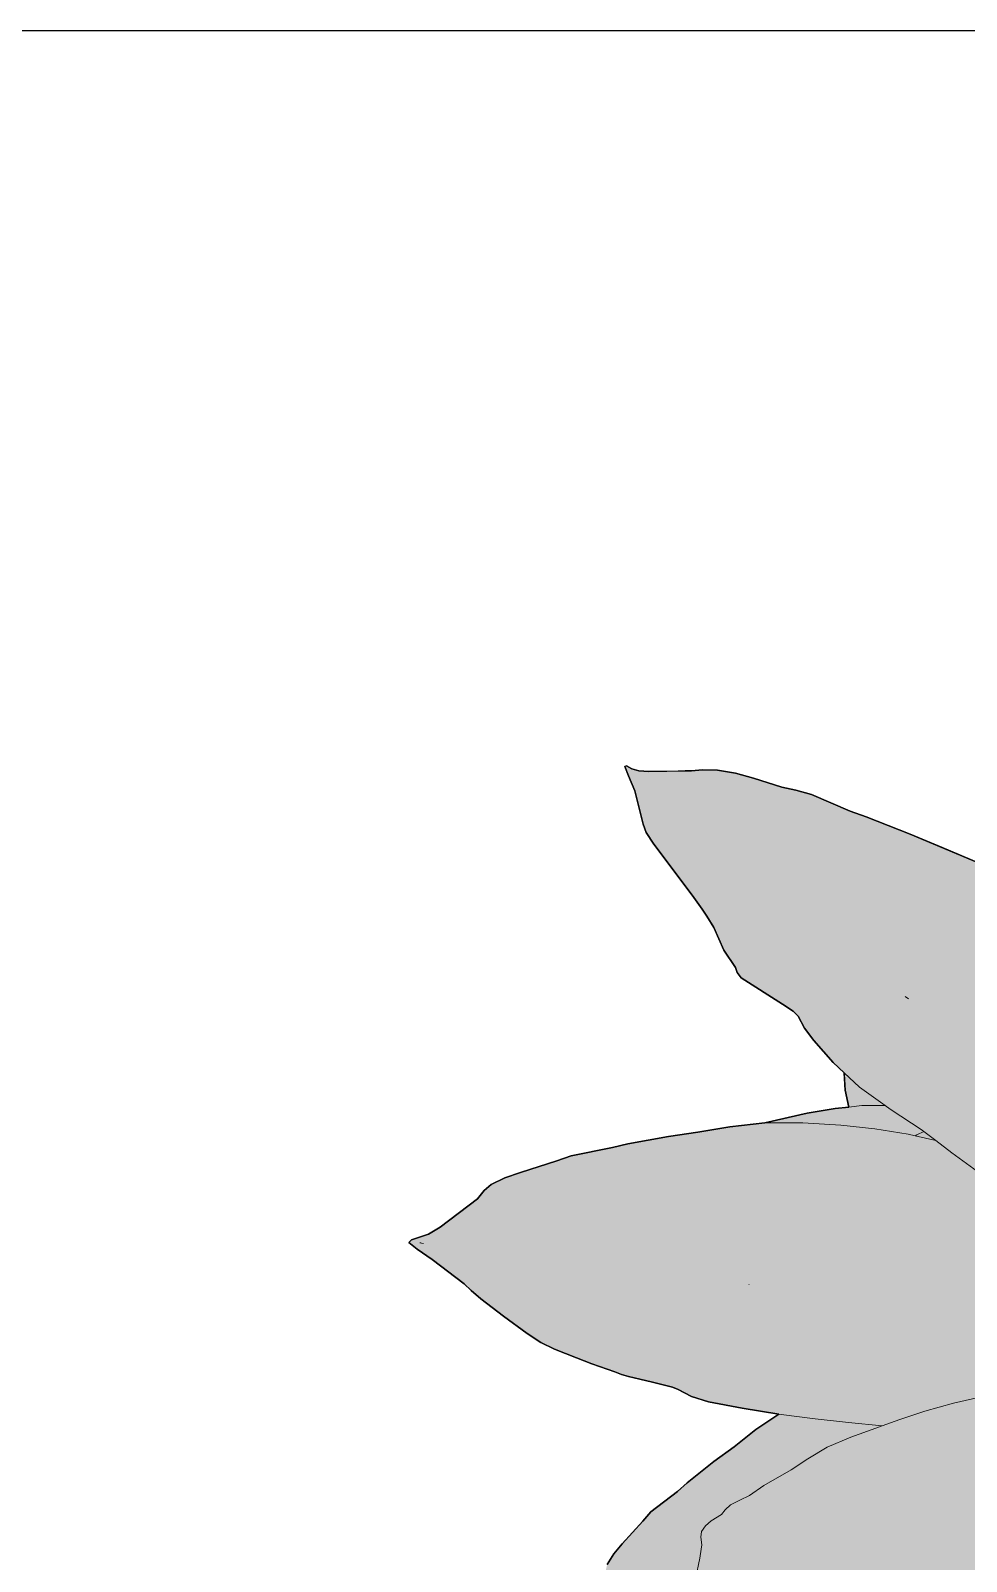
# Model space of a CAD drawing. Header units: millimetres. Extents: x 488786 to 747986, y 25193 to 95000.
# Drawn here: x 579773 to 580226, y 80676 to 81416 of the extents above; entities that cross this region are included whole.
import ezdxf

# ---------------------------------------------------------------- set-up
doc = ezdxf.new("R2010")
doc.units = ezdxf.units.MM
for name, color, linetype in [('10. ETC', 251, 'Continuous'), ('25. 255', 255, 'Continuous'), ('6. FUR1', 181, 'Continuous')]:
    doc.layers.add(name, color=color, linetype=linetype)
doc.layers.add('7. FUR2', color=241, linetype='Continuous', lineweight=5)

# ---------------------------------------------------------------- blocks, each defined once
blk = doc.blocks.new('YUHIHA_Accessory_Plant_Radial_A_Plan', base_point=(62331.64, -72220.07))
at = {"layer": '25. 255'}
h = blk.add_hatch(color=256, dxfattribs=at)
h.dxf.hatch_style = 1
h.paths.add_polyline_path([(61891.85, -72137.55), (61887.88, -72134.24), (61889.15, -72132.94), (61897.4, -72130.3), (61902.91, -72126.81), (61921, -72113.15), (61924.22, -72109.21), (61927.7, -72106.19), (61934.28, -72103.07), (61941.83, -72100.38), (61959.35, -72094.82), (61966.26, -72092.41), (61986.31, -72088.41), (61993.65, -72086.63), (62013.31, -72083), (62027.58, -72080.87), (62043.03, -72078.33), (62059.88, -72076.48), (62059.97, -72076.48), (62080.34, -72071.75), (62094.01, -72069.46), (62100.54, -72068.78), (62098.86, -72060.68), (62098.29, -72052.25), (62092.94, -72047.19), (62083.69, -72036.66), (62079.18, -72030.61), (62076.08, -72024.9), (62073.7, -72022.48), (62068.51, -72019.08), (62048.53, -72006.36), (62046.59, -72003.81), (62045.72, -72001.39), (62040.12, -71992.94), (62035.28, -71982.01), (62031.88, -71976.51), (62029.66, -71973.08), (62024.87, -71966.31), (62006.35, -71941.72), (62002.49, -71936.11), (62001.08, -71932.02), (61997.02, -71915.83), (61994.08, -71908.61), (61992.19, -71904.15), (61993.06, -71903.83), (61995.66, -71905.29), (61999.01, -71906.17), (62003.91, -71906.54), (62021.48, -71906.27), (62024.48, -71906.16), (62029.84, -71905.71), (62037.1, -71905.82), (62045.83, -71907.4), (62054.53, -71909.7), (62068.23, -71914.1), (62074.92, -71915.6), (62082.53, -71917.7), (62101.17, -71925.65), (62108.87, -71928.42), (62130.28, -71936.78), (62163.61, -71950.87), (62163.98, -71949.81), (62166.85, -71940.94), (62166.8, -71932.37), (62168.21, -71920.79), (62171.84, -71904.66), (62173.79, -71898.68), (62178.13, -71880.16), (62182.66, -71885), (62185.69, -71887.44), (62197.29, -71895.31), (62203.26, -71899.19), (62210.2, -71907.11), (62215.34, -71913.69), (62222.16, -71919.89), (62229.64, -71928.54), (62230.46, -71926.43), (62233.52, -71922.36), (62235.71, -71917.96), (62240.15, -71911.36), (62245.8, -71903.69), (62247.97, -71897.05), (62250.12, -71892.1), (62261.68, -71873.48), (62269.64, -71861.78), (62271.61, -71866.15), (62273.14, -71868.71), (62282.72, -71882.87), (62287.59, -71896.47), (62287.81, -71896.87), (62294.9, -71897.81), (62299.43, -71898.62), (62308.49, -71901.3), (62314.5, -71903.76), (62321.39, -71907.69), (62340.62, -71924.12), (62345.32, -71930.32), (62355.47, -71951.54), (62359.4, -71962.12), (62360.42, -71965.64), (62365.77, -71952.52), (62367.1, -71942.99), (62367.42, -71935.61), (62368.56, -71931.42), (62372.01, -71926.36), (62372.46, -71922.42), (62373.51, -71917.11), (62376.32, -71914.43), (62378.08, -71912.29), (62378.91, -71905.18), (62380.43, -71903.29), (62387.36, -71899.61), (62396.43, -71896.4), (62405.96, -71892.76), (62407.94, -71892.23), (62409, -71893.13), (62409.96, -71894.96), (62414.33, -71900.22), (62429.84, -71916.68), (62430.2, -71917.36), (62443.21, -71902.38), (62448.12, -71898.42), (62450.16, -71895.74), (62456.61, -71883.08), (62464.66, -71869.62), (62466.47, -71867.13), (62475.08, -71858.69), (62480.07, -71855.17), (62484.57, -71852.2), (62498.18, -71839.64), (62519.49, -71817.91), (62524.37, -71813.3), (62528.01, -71811.29), (62542.45, -71804.79), (62552.76, -71798.26), (62553.09, -71799.04), (62551.9, -71801.77), (62551.27, -71805.12), (62551.15, -71809.87), (62552.12, -71826.61), (62552.9, -71834.46), (62553.02, -71841.37), (62551.88, -71849.91), (62546.55, -71872.28), (62543.63, -71886.38), (62540.42, -71895.84), (62537.02, -71905.35), (62532.04, -71921.9), (62516.34, -71967.78), (62514.41, -71972.87), (62517.12, -71971.93), (62522.13, -71970.85), (62528.43, -71970.38), (62531.13, -71969.7), (62544.53, -71967.52), (62554.51, -71967.44), (62565.15, -71964.1), (62571.63, -71963.03), (62579.24, -71961.94), (62592.24, -71960.6), (62597.15, -71959.94), (62608.77, -71957.43), (62612.23, -71956.75), (62611.61, -71957.87), (62606.65, -71962.85), (62604.39, -71966.32), (62599.04, -71978.16), (62596.86, -71984.12), (62591.5, -71991.88), (62586.97, -71997.72), (62583.27, -72004.75), (62575.74, -72014.73), (62573.37, -72018.81), (62566.05, -72029.06), (62559.69, -72036.33), (62546.88, -72049.83), (62575.78, -72040.01), (62587.5, -72036.51), (62600.85, -72033.94), (62618.33, -72032.55), (62625.61, -72033.55), (62628.92, -72033.49), (62642.15, -72034.18), (62651.94, -72036.52), (62656.94, -72037.78), (62661.99, -72037.99), (62668.79, -72037.69), (62678.92, -72038.62), (62704.42, -72042.85), (62717.69, -72044.07), (62728.89, -72044.22), (62724.22, -72047.29), (62716.78, -72052.86), (62706.19, -72063.86), (62701.45, -72069.54), (62692.68, -72076.67), (62688.9, -72079.49), (62685.7, -72082.19), (62679.31, -72089.3), (62668.22, -72099.6), (62664.31, -72103.74), (62659.79, -72107.85), (62652.32, -72112.92), (62642.54, -72119.23), (62631.08, -72127.06), (62618.33, -72135.22), (62604.67, -72142.53), (62591.62, -72148.26), (62580.72, -72151.68), (62563.43, -72155.58), (62555.86, -72155.83), (62565.21, -72157.1), (62574.87, -72160.18), (62582.55, -72163.61), (62586.34, -72165.99), (62590.38, -72169.64), (62601.62, -72177.87), (62608.84, -72184.51), (62615.34, -72187.42), (62620.25, -72190.17), (62634.21, -72200.61), (62638.02, -72204.06), (62649.74, -72213.71), (62649.03, -72214.25), (62644.74, -72215.22), (62634.62, -72220.49), (62626.48, -72225.1), (62622.37, -72226.37), (62622, -72226.44), (62652.26, -72241.84), (62661.18, -72247.35), (62667.73, -72253.73), (62670.64, -72256.44), (62680.74, -72262.68), (62686.88, -72266.88), (62692.3, -72270.87), (62695.7, -72273.6), (62698.49, -72276.71), (62702.07, -72281.85), (62707.31, -72287.82), (62715.11, -72293.4), (62722.49, -72297.96), (62726.53, -72300.89), (62732.31, -72307.54), (62745.32, -72329.57), (62752.65, -72343.38), (62757.37, -72354.87), (62762.04, -72364.41), (62767.79, -72375.25), (62772.94, -72384.18), (62775.41, -72389.67), (62773.1, -72390.18), (62767.94, -72388.64), (62761.86, -72387.97), (62726.31, -72391.68), (62720.53, -72393.02), (62712.44, -72393.88), (62691.73, -72391.1), (62675.66, -72387.1), (62658.27, -72384.52), (62644.65, -72381.02), (62631.01, -72377.19), (62621.26, -72374.63), (62579.93, -72360.59), (62560.74, -72355.28), (62540.51, -72348.87), (62520.16, -72339.71), (62508.07, -72333.66), (62505.68, -72333.44), (62510.42, -72343.05), (62515.6, -72352.17), (62520.15, -72361.46), (62523.04, -72371.57), (62524.16, -72378.43), (62529.28, -72379.02), (62540.14, -72381.23), (62545.13, -72383.15), (62551.18, -72386.6), (62568.67, -72398.9), (62578.42, -72407.06), (62581.68, -72410.42), (62590.2, -72418.14), (62595.59, -72423.66), (62605.52, -72439.71), (62611.05, -72447.98), (62616.1, -72456.72), (62619.67, -72466.57), (62622.24, -72479.7), (62622.02, -72482.06), (62622, -72485.47), (62623.13, -72495), (62622.98, -72510.96), (62626.1, -72522.32), (62626.39, -72524.59), (62628.39, -72544.38), (62628.64, -72550.4), (62629.61, -72561.1), (62630.92, -72569.9), (62629.92, -72569.35), (62625.49, -72564.51), (62617.66, -72559.39), (62610.15, -72555.34), (62604.07, -72552.45), (62596.74, -72546.84), (62591.5, -72542.52), (62585.06, -72538.97), (62576.84, -72532.86), (62573.19, -72530.7), (62563.38, -72522.83), (62549.15, -72508.99), (62541.47, -72500.82), (62534.1, -72491.68), (62527.49, -72482.51), (62522.12, -72474.23), (62517.9, -72466.96), (62517.49, -72466.15), (62516.06, -72465.03), (62503.69, -72458.29), (62496.54, -72454.66), (62489.74, -72448.7), (62484.82, -72443.9), (62478.5, -72439.57), (62470.62, -72432.74), (62463.24, -72427.35), (62458.11, -72422.34), (62437.4, -72400.97), (62429.97, -72392.47), (62426.81, -72388.49), (62424.93, -72386.71), (62426.12, -72388.8), (62430.59, -72397.54), (62434, -72406.86), (62436.08, -72414.68), (62436.55, -72418.94), (62436.23, -72424.03), (62436.87, -72429.01), (62436.82, -72439), (62435.85, -72446.68), (62436.32, -72450.65), (62437.67, -72459.42), (62437.18, -72476.93), (62436.54, -72482.06), (62436.41, -72496.28), (62435.52, -72496.07), (62432.08, -72493.3), (62420.91, -72486.65), (62414.84, -72482.9), (62403.44, -72472.77), (62390.51, -72464.13), (62384.29, -72484.72), (62377.29, -72501.7), (62372.39, -72509.93), (62369.1, -72513.33), (62364.96, -72518.55), (62359.55, -72527.98), (62349.67, -72541.7), (62346.73, -72544.77), (62341.7, -72549.53), (62336.43, -72555.58), (62332.78, -72562.53), (62326.98, -72575.24), (62319.66, -72585.56), (62310.66, -72596.95), (62301.82, -72607.64), (62294.03, -72615.43), (62281.29, -72630.8), (62275.9, -72638), (62272.33, -72641.88), (62271.05, -72640.22), (62270.42, -72635.58), (62268.76, -72630.5), (62265.79, -72624.31), (62261.21, -72616.32), (62253.32, -72603.31), (62250.24, -72599.14), (62246.75, -72592.94), (62243.87, -72584.39), (62241.65, -72575.4), (62238.4, -72561.26), (62232.1, -72546.9), (62225.49, -72523.84), (62222.08, -72515.38), (62218.89, -72506.18), (62214.19, -72475.61), (62212.85, -72457.54), (62212.34, -72438.3), (62213.94, -72380.01), (62214.9, -72367.71), (62214.47, -72366.47), (62207.02, -72368.28), (62200.18, -72369.04), (62196.89, -72369.15), (62189.78, -72370.88), (62182.15, -72373.8), (62172.3, -72375.67), (62163.53, -72376.95), (62157.71, -72377.56), (62147.56, -72379.11), (62150.55, -72371.91), (62152.76, -72362.69), (62146.85, -72362.26), (62137.32, -72360.94), (62128.48, -72362.54), (62107.82, -72362.07), (62102.8, -72361.41), (62088.73, -72360.24), (62088.93, -72359.41), (62091.6, -72356.26), (62095.04, -72349.89), (62086.73, -72349.13), (62083.94, -72348.63), (62075.42, -72350.63), (62070.96, -72351.54), (62067.98, -72351.67), (62065.07, -72351.51), (62055.35, -72351.46), (62048.7, -72351.05), (62039.34, -72350.36), (62033.24, -72349.51), (62026.77, -72347.91), (62015.3, -72344.58), (62004.34, -72341.12), (61999.4, -72339.18), (61995.68, -72337.39), (61988.39, -72334.4), (61980, -72331.24), (61973.04, -72328.96), (61968.96, -72327.25), (61969.26, -72325.78), (61971.59, -72323.95), (61973.65, -72321.12), (61975.87, -72316.45), (61982.34, -72299.14), (61982.73, -72294.11), (61983.74, -72289.94), (61986.93, -72284.87), (61991.01, -72279.96), (62000.93, -72269.05), (62004.85, -72264.61), (62017.71, -72254.64), (62022.31, -72250.57), (62035.3, -72240.26), (62045.07, -72233.06), (62055.63, -72224.78), (62066.7, -72217.31), (62048.93, -72214.46), (62032.78, -72211.3), (62024.54, -72208.77), (62018.11, -72205.4), (62015.25, -72204.24), (62005.56, -72201.78), (61999.51, -72200.41), (61994.1, -72199.11), (61990.66, -72198.05), (61987.4, -72196.86), (61976.29, -72192.99), (61968.8, -72190.12), (61958.3, -72185.94), (61951.67, -72182.6), (61945.02, -72178.25), (61933.52, -72169.87), (61922.67, -72161.58), (61918, -72157.48), (61914.56, -72154.27), (61899.04, -72142.48)])
at = {"layer": '6. FUR1'}
for p, q in [((61993.06, -71903.83), (61992.19, -71904.15)), ((61992.19, -71904.15), (61994.08, -71908.61)), ((61995.66, -71905.29), (61993.06, -71903.83)), ((61999.01, -71906.17), (61995.66, -71905.29)), ((62003.91, -71906.54), (61999.01, -71906.17)), ((62018, -71906.3), (62003.91, -71906.54)), ((62021.48, -71906.27), (62018, -71906.3)), ((62024.48, -71906.16), (62021.48, -71906.27)), ((62029.84, -71905.71), (62024.48, -71906.16)), ((62037.1, -71905.82), (62029.84, -71905.71)), ((62045.83, -71907.4), (62037.1, -71905.82)), ((61994.08, -71908.61), (61997.02, -71915.83)), ((62054.53, -71909.7), (62045.83, -71907.4)), ((62068.23, -71914.1), (62054.53, -71909.7)), ((61997.02, -71915.83), (62001.08, -71932.02)), ((62074.92, -71915.6), (62068.23, -71914.1)), ((62082.53, -71917.7), (62074.92, -71915.6)), ((62101.17, -71925.65), (62082.53, -71917.7)), ((62108.87, -71928.42), (62101.17, -71925.65)), ((62130.28, -71936.78), (62108.87, -71928.42)), ((62001.08, -71932.02), (62002.49, -71936.11)), ((62002.49, -71936.11), (62006.35, -71941.72)), ((62006.35, -71941.72), (62024.87, -71966.31)), ((62145.74, -71943.23), (62130.28, -71936.78)), ((62163.61, -71950.87), (62145.74, -71943.23)), ((62024.87, -71966.31), (62029.66, -71973.08)), ((62029.66, -71973.08), (62031.88, -71976.51)), ((62031.88, -71976.51), (62035.28, -71982.01)), ((62035.28, -71982.01), (62040.12, -71992.94)), ((62040.12, -71992.94), (62045.72, -72001.39)), ((62045.72, -72001.39), (62046.59, -72003.81)), ((62046.59, -72003.81), (62048.53, -72006.36)), ((62048.53, -72006.36), (62068.51, -72019.08)), ((62068.51, -72019.08), (62073.7, -72022.48)), ((62073.7, -72022.48), (62076.08, -72024.9)), ((62076.08, -72024.9), (62079.18, -72030.61)), ((62079.18, -72030.61), (62083.69, -72036.66)), ((62083.69, -72036.66), (62092.94, -72047.19)), ((62092.94, -72047.19), (62098.29, -72052.25)), ((62098.29, -72052.25), (62098.34, -72053.04)), ((62098.34, -72053.04), (62098.86, -72060.68)), ((62098.86, -72060.68), (62100.54, -72068.78)), ((62100.54, -72068.78), (62094.01, -72069.46)), ((62059.88, -72076.48), (62043.03, -72078.33)), ((62059.97, -72076.48), (62059.88, -72076.48)), ((62080.34, -72071.75), (62059.97, -72076.48)), ((62094.01, -72069.46), (62080.34, -72071.75)), ((62013.31, -72083), (61993.65, -72086.63)), ((62027.58, -72080.87), (62013.31, -72083)), ((62043.03, -72078.33), (62027.58, -72080.87)), ((61986.31, -72088.41), (61966.26, -72092.41)), ((61993.65, -72086.63), (61986.31, -72088.41)), ((61959.35, -72094.82), (61941.83, -72100.38)), ((61966.26, -72092.41), (61959.35, -72094.82)), ((61927.7, -72106.19), (61924.22, -72109.21)), ((61934.28, -72103.07), (61927.7, -72106.19)), ((61941.83, -72100.38), (61934.28, -72103.07)), ((61921, -72113.15), (61902.91, -72126.81)), ((61924.22, -72109.21), (61921, -72113.15)), ((61902.91, -72126.81), (61897.4, -72130.3)), ((61889.15, -72132.94), (61887.88, -72134.24)), ((61887.88, -72134.24), (61891.85, -72137.55)), ((61897.4, -72130.3), (61889.15, -72132.94)), ((61891.85, -72137.55), (61899.04, -72142.48)), ((61899.04, -72142.48), (61914.56, -72154.27)), ((61914.56, -72154.27), (61918, -72157.48)), ((61918, -72157.48), (61922.67, -72161.58)), ((61922.67, -72161.58), (61933.52, -72169.87)), ((61933.52, -72169.87), (61945.02, -72178.25)), ((61945.02, -72178.25), (61951.67, -72182.6)), ((61951.67, -72182.6), (61958.3, -72185.94)), ((61958.3, -72185.94), (61968.8, -72190.12)), ((61968.8, -72190.12), (61976.29, -72192.99)), ((61976.29, -72192.99), (61987.4, -72196.86)), ((61987.4, -72196.86), (61990.66, -72198.05)), ((61990.66, -72198.05), (61994.1, -72199.11)), ((61994.1, -72199.11), (61999.51, -72200.41)), ((61999.51, -72200.41), (62005.56, -72201.78)), ((62005.56, -72201.78), (62015.25, -72204.24)), ((62015.25, -72204.24), (62018.11, -72205.4)), ((62018.11, -72205.4), (62020.78, -72206.82)), ((62020.78, -72206.82), (62024.54, -72208.77)), ((62024.54, -72208.77), (62032.78, -72211.3)), ((62032.78, -72211.3), (62048.93, -72214.46)), ((62048.93, -72214.46), (62066.7, -72217.31)), ((62066.7, -72217.31), (62055.63, -72224.78)), ((62055.63, -72224.78), (62045.07, -72233.06)), ((62045.07, -72233.06), (62035.3, -72240.26)), ((62035.3, -72240.26), (62022.31, -72250.57)), ((62022.31, -72250.57), (62017.71, -72254.64)), ((62017.71, -72254.64), (62004.85, -72264.61)), ((62000.93, -72269.05), (61991.01, -72279.96)), ((62004.85, -72264.61), (62000.93, -72269.05)), ((61991.01, -72279.96), (61986.93, -72284.87)), ((61986.93, -72284.87), (61983.74, -72289.94))]:
    blk.add_line(p, q, dxfattribs=at)
blk.add_lwpolyline([(61983.74, -72289.94), (61986.93, -72284.87), (61991.01, -72279.96), (62000.93, -72269.05), (62004.85, -72264.61), (62017.71, -72254.64), (62022.31, -72250.57), (62035.3, -72240.26), (62045.07, -72233.06), (62055.63, -72224.78), (62066.7, -72217.31), (62048.93, -72214.46), (62032.78, -72211.3), (62024.54, -72208.77), (62018.11, -72205.4), (62015.25, -72204.24), (62005.56, -72201.78), (61999.51, -72200.41), (61994.1, -72199.11), (61990.66, -72198.05), (61987.4, -72196.86), (61976.29, -72192.99), (61968.8, -72190.12), (61958.3, -72185.94), (61951.67, -72182.6), (61945.02, -72178.25), (61933.52, -72169.87), (61922.67, -72161.58), (61918, -72157.48), (61914.56, -72154.27), (61899.04, -72142.48), (61891.85, -72137.55), (61887.88, -72134.24), (61889.15, -72132.94), (61897.4, -72130.3), (61902.91, -72126.81), (61921, -72113.15), (61924.22, -72109.21), (61927.7, -72106.19), (61934.28, -72103.07), (61941.83, -72100.38), (61959.35, -72094.82), (61966.26, -72092.41), (61986.31, -72088.41), (61993.65, -72086.63), (62013.31, -72083), (62027.58, -72080.87), (62043.03, -72078.33), (62059.88, -72076.48), (62059.97, -72076.48), (62080.34, -72071.75), (62094.01, -72069.46), (62100.54, -72068.78), (62098.86, -72060.68), (62098.29, -72052.25), (62092.94, -72047.19), (62083.69, -72036.66), (62079.18, -72030.61), (62076.08, -72024.9), (62073.7, -72022.48), (62068.51, -72019.08), (62048.53, -72006.36), (62046.59, -72003.81), (62045.72, -72001.39), (62040.12, -71992.94), (62035.28, -71982.01), (62031.88, -71976.51), (62029.66, -71973.08), (62024.87, -71966.31), (62006.35, -71941.72), (62002.49, -71936.11), (62001.08, -71932.02), (61997.02, -71915.83), (61994.08, -71908.61), (61992.19, -71904.15), (61993.06, -71903.83), (61995.66, -71905.29), (61999.01, -71906.17), (62003.91, -71906.54), (62021.48, -71906.27), (62024.48, -71906.16), (62029.84, -71905.71), (62037.1, -71905.82), (62045.83, -71907.4), (62054.53, -71909.7), (62068.23, -71914.1), (62074.92, -71915.6), (62082.53, -71917.7), (62101.17, -71925.65), (62108.87, -71928.42), (62130.28, -71936.78), (62163.61, -71950.87)], dxfattribs=at)
at = {"layer": '7. FUR2'}
for p, q in [((62129.34, -72016.39), (62127.78, -72015.34)), ((62098.29, -72052.25), (62105.66, -72059.21)), ((62105.66, -72059.21), (62118.16, -72068.04)), ((62106.87, -72068.11), (62100.54, -72068.78)), ((62117.75, -72068), (62106.87, -72068.11)), ((62118.16, -72068.04), (62117.75, -72068)), ((62118.16, -72068.04), (62120.58, -72069.75)), ((62078.39, -72076.44), (62059.97, -72076.48)), ((62096.73, -72077.57), (62078.39, -72076.44)), ((62120.58, -72069.75), (62136.03, -72079.93)), ((62113.12, -72079.28), (62096.73, -72077.57)), ((62129.21, -72081.91), (62113.12, -72079.28)), ((62132.64, -72082.69), (62129.21, -72081.91)), ((62133.4, -72082.16), (62132.64, -72082.69)), ((62142.56, -72084.92), (62132.64, -72082.69)), ((62136.87, -72080.57), (62133.4, -72082.16)), ((62136.03, -72079.93), (62136.87, -72080.57)), ((62136.87, -72080.57), (62142.56, -72084.92)), ((62142.56, -72084.92), (62150.36, -72090.89)), ((62150.36, -72090.89), (62164.55, -72101.21)), ((61893.14, -72134.48), (61893.64, -72134.53)), ((61893.97, -72134.61), (61893.64, -72134.53)), ((61893.97, -72134.61), (61894.88, -72134.79)), ((62052.18, -72154.65), (62052.32, -72154.67)), ((62166.03, -72208.66), (62151.18, -72212)), ((62137.28, -72215.78), (62125.17, -72219.82)), ((62151.18, -72212), (62137.28, -72215.78)), ((62066.7, -72217.31), (62067.8, -72217.48)), ((62067.8, -72217.48), (62084.24, -72219.6)), ((62084.24, -72219.6), (62100.44, -72221.3)), ((62100.44, -72221.3), (62116.73, -72222.92)), ((62113.63, -72224.05), (62101.46, -72228.4)), ((62116.73, -72222.92), (62113.63, -72224.05)), ((62125.17, -72219.82), (62116.73, -72222.92)), ((62101.46, -72228.4), (62090.03, -72233.21)), ((62080.71, -72238.83), (62072.74, -72244.28)), ((62090.03, -72233.21), (62080.71, -72238.83)), ((62072.74, -72244.28), (62059.46, -72251.87)), ((62059.46, -72251.87), (62052.58, -72256.59)), ((62043.35, -72261.19), (62040.77, -72263.61)), ((62047.85, -72258.84), (62043.35, -72261.19)), ((62052.58, -72256.59), (62047.85, -72258.84)), ((62033.96, -72268.9), (62031.23, -72271.25)), ((62038.92, -72265.77), (62033.96, -72268.9)), ((62040.77, -72263.61), (62038.92, -72265.77)), ((62029.3, -72274.01), (62029.06, -72276.84)), ((62031.23, -72271.25), (62029.3, -72274.01)), ((62029.17, -72282.55), (62028.49, -72286.88)), ((62029.06, -72276.84), (62029.49, -72280.55)), ((62029.49, -72280.55), (62029.17, -72282.55)), ((62028.49, -72286.88), (62026.34, -72296.9))]:
    blk.add_line(p, q, dxfattribs=at)

msp = doc.modelspace()

# ---------------------------------------------------------------- linework, layer by layer
at = {"layer": '10. ETC'}
msp.add_line((575900, 81416.26), (584900, 81416.26), dxfattribs=at)

# ---------------------------------------------------------------- block references
msp.add_blockref('YUHIHA_Accessory_Plant_Radial_A_Plan', (580400, 80744.45))

doc.saveas('drawing.dxf')
